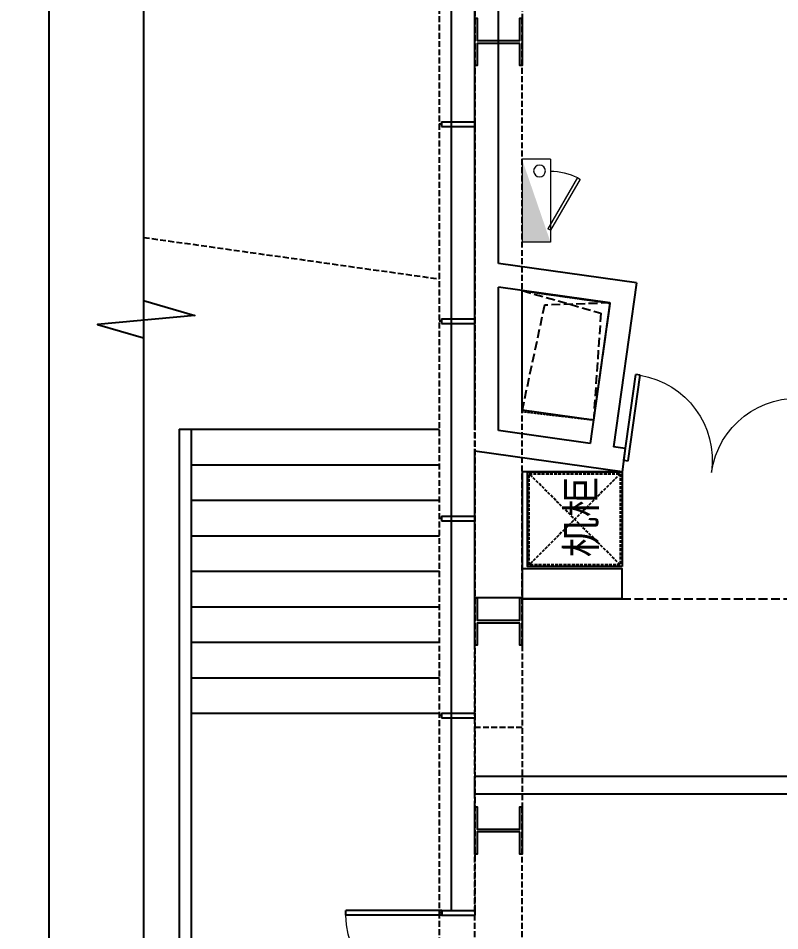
# Model space of a CAD drawing. Header units: millimetres. Extents: x 285006 to 3037698, y -2820855 to 192241.
# Drawn here: x 844896 to 851334, y -641528 to -633816 of the extents above; entities that cross this region are included whole.
import ezdxf
from ezdxf.enums import TextEntityAlignment as Align
from ezdxf.xclip import XClip

# ---------------------------------------------------------------- set-up
doc = ezdxf.new("R2010")
doc.units = ezdxf.units.MM
doc.header["$XCLIPFRAME"] = 2
for name, pattern in [('1#C-6F$0$CONTINOUS', [0]), ('1#C-6F$0$DASH', [0.35, 0.25, -0.1]), ('1#C-6F$0$DASHED2', [0.375, 0.25, -0.125]), ('DASH', [0.35, 0.25, -0.1])]:
    doc.linetypes.add(name, pattern=pattern)
for name, color, linetype in [('1#C-6F$0$0-XREF', 7, 'Continuous'), ('1#C-6F$0$A-WALL', 2, 'Continuous'), ('1#C-6F$0$S-W-BEAMLINE', 4, '1#C-6F$0$DASHED2'), ('4玻璃幕墙', 1, 'Continuous'), ('6铝型材', 8, 'Continuous'), ('___', 4, 'Continuous'), ('__附着_A10-J_KJ_2_B_28F_SEN22M3I_设计区$0$A_WALL_BRIK(砌块墙)', 190, 'Continuous'), ('BS-SHORT CABINET', 30, 'Continuous'), ('BS-STAIR', 30, 'Continuous'), ('COLUMN', 160, 'Continuous'), ('DOOR', 60, 'Continuous'), ('DS-NOTES', 8, 'Continuous'), ('FF-TEXT', 50, 'Continuous'), ('FF1-固定家具(落地、到顶)', 30, 'Continuous'), ('WALL', 255, 'Continuous'), ('WALL-地台', 8, 'Continuous'), ('铝型材断面', 8, 'Continuous')]:
    doc.layers.add(name, color=color, linetype=linetype)
for name, color, linetype, lineweight in [('1#C-6F$0$0XG-X', 1, 'Continuous', 18), ('1#C-6F$0$A-HOLE', 5, 'Continuous', 25), ('WALL-1C-6F-1$0$A-WALL-GLAZ', 142, 'Continuous', 18), ('板边洞口-1C-6F$0$A-HOLE', 5, 'Continuous', 25)]:
    doc.layers.add(name, color=color, linetype=linetype, lineweight=lineweight)
doc.styles.add('DIA', font='')
doc.styles.get('DIA').set_extended_font_data('SimSun')

# ---------------------------------------------------------------- blocks, each defined once
blk = doc.blocks.new('WALL-1C-6F-1$0$mullion_____')
at = {"layer": '6铝型材'}
for p, q in [((-36798.2, -1713.1), (-36798.2, -1433.1)), ((-36798.2, -1433.1), (-36758.2, -1433.1)), ((-36758.2, -1713.1), (-36758.2, -1433.1)), ((-36798.2, -1713.1), (-36758.2, -1713.1)), ((-36778.2, -1713.1), (-36778.2, -1733.1))]:
    blk.add_line(p, q, dxfattribs=at)
blk = doc.blocks.new('WALL-1C-6F-1')
at = {"layer": '4玻璃幕墙'}
blk.add_line((98374985.2, 18822922.6), (98374985.5, 18796565.6), dxfattribs=at)
at = {"layer": 'WALL-地台', "linetype": 'DASH', "ltscale": 200}
for p, q in [((98374885.2, 18823022.6), (98374885.4, 18796545.6)), ((98375185.2, 18822722.6), (98375185.5, 18796565.6)), ((98353235, 18804944.7), (98374885, 18801902)), ((98374885.5, 18796545.6), (98374885.2, 18768922.6))]:
    blk.add_line(p, q, dxfattribs=at)
at = {"layer": 'WALL-1C-6F-1$0$A-WALL-GLAZ', "lineweight": -3, "rotation": 269.9999995734953}
for p in [(98376618.3, 18764766), (98376618.3, 18763099.8), (98376618.3, 18761433.6), (98376618.3, 18759767.4)]:
    blk.add_blockref('WALL-1C-6F-1$0$mullion_____', p, dxfattribs=at)
at = {"layer": '铝型材断面', "ltscale": 0.5, "rotation": 269.9999995734953}
blk.add_blockref('WALL-1C-6F-1$0$mullion_____', (98376618.3, 18766432.3), dxfattribs=at)
blk = doc.blocks.new('1#C-6F$0$$DorLib2D$00000002')
for p, q in [((-0.5, 0), (-0.5, 0.4875)), ((-0.475, 0.4875), (-0.5, 0.4875)), ((-0.475, 0), (-0.475, 0.4875)), ((0.475, 0), (0.475, 0.4875)), ((0.475, 0.4875), (0.5, 0.4875)), ((0.5, 0), (0.5, 0.4875)), ((-0.5, 0), (-0.475, 0)), ((0.5, 0), (0.475, 0))]:
    blk.add_line(p, q)
at = {"lineweight": 13}
for centre, start, end in [((-0.4875, 0), 0, 88.5307), ((0.4875, 0), 91.4693, 180)]:
    blk.add_arc(centre, 0.4875, start, end, dxfattribs=at)
blk = doc.blocks.new('1#C-6F$0$单出口带卷盘消火栓')
at = {"layer": '1#C-6F$0$0XG-X'}
for p, q in [((368866.2, -61966.5), (368866.2, -61726.5)), ((368866.2, -61726.5), (369566.2, -61726.5)), ((369566.2, -61966.5), (369566.2, -61726.5)), ((368866.2, -61966.5), (368966.2, -61966.5)), ((368966.2, -61966.5), (369466.2, -61966.5)), ((369021.3, -62194.5), (369453.7, -61944.8)), ((369033.2, -62216.5), (369466.2, -61966.5)), ((369466.2, -61966.5), (369453.7, -61944.8)), ((369466.2, -61966.5), (369566.2, -61966.5)), ((369021.3, -62194.5), (369033.8, -62216.2))]:
    blk.add_line(p, q, dxfattribs=at)
blk.add_circle((368964.5, -61874.2), 50, dxfattribs=at)
blk.add_arc((369466.2, -61966.5), 500, 180, 207.13402, dxfattribs=at)
blk.add_solid([(368866.2, -61726.5), (369566.2, -61966.5), (369566.2, -61726.5)], dxfattribs=at)
blk = doc.blocks.new('1#C-6F$0$A$C13D20D7F')
at = {"layer": '1#C-6F$0$S-W-BEAMLINE', "color": 6, "linetype": '1#C-6F$0$CONTINOUS'}
blk.add_lwpolyline([(380, 200), (20, 200), (20, 12.5), (0, 12.5), (0, 412.5), (20, 412.5), (20, 225), (380, 225), (380, 412.5), (400, 412.5), (400, 12.5), (380, 12.5)], close=True, dxfattribs=at)
blk = doc.blocks.new('dfgdergherhre')
at = {"layer": 'WALL-地台', "linetype": 'DASH', "ltscale": 200}
for p, q in [((3268729.1, 4610495, 0), (3268729.1, 4609128.9, 0)), ((3268329.1, 4603830.1, 0), (3268329.2, 4609128.9, 0)), ((3268729.1, 4603830.1, 0), (3268729.2, 4609128.9, 0)), ((3268729, 4603134.6, 0), (3268329, 4603134.6, 0)), ((3268329, 4597162.3, 0), (3268329.1, 4602464.1, 0)), ((3268729, 4597162.3, 0), (3268729.1, 4602464.1, 0))]:
    blk.add_line(p, q, dxfattribs=at)
at = {"layer": 'WALL-地台', "linetype": 'DASH', "ltscale": 200, "elevation": 0}
for points in [[(3268329.1, 4602464.1), (3268329.1, 4603830.1)], [(3268729.1, 4603830.1), (3268729.1, 4602464.1)]]:
    blk.add_lwpolyline(points, dxfattribs=at)
at = {"layer": '1#C-6F$0$0-XREF', "ltscale": 1.5, "rotation": 359.999308722076}
for p in [(3268329.2, 4608716.4, 0), (3268329.1, 4603817.6, 0), (3268329.1, 4602051.6, 0)]:
    blk.add_blockref('1#C-6F$0$A$C13D20D7F', p, dxfattribs=at)
blk = doc.blocks.new('DFHRTHRTH')
at = {"layer": 'COLUMN', "linetype": 'Continuous'}
for p, q in [((3268329.1, 4605671.5, 0), (3268329.1, 4612336.3, 0)), ((3268529.1, 4607057.1, 0), (3268529.1, 4610490.5, 0)), ((3269698, 4606892.8, 0), (3268529.1, 4607057.1, 0)), ((3268529.1, 4605643.4, 0), (3268529.1, 4606855.2, 0)), ((3269472.1, 4606722.6, 0), (3268529.1, 4606855.2, 0)), ((3269698, 4606892.8, 0), (3269503.1, 4605506.5, 0)), ((3269472.1, 4606722.6, 0), (3269305.1, 4605534.3, 0)), ((3269305.1, 4605534.3, 0), (3268529.1, 4605643.4, 0)), ((3269602.2, 4605492.5, 0), (3269503.1, 4605506.5, 0)), ((3269574.3, 4605294.5, 0), (3268329.1, 4605469.5, 0)), ((3269602.2, 4605492.5, 0), (3269574.3, 4605294.5, 0))]:
    blk.add_line(p, q, dxfattribs=at)
blk = doc.blocks.new('*U537')
at = {"layer": 'FF1-固定家具(落地、到顶)', "color": 55, "linetype": 'DASH', "ltscale": 100}
for p, q in [((15.39648, 784.60352), (784.60352, 15.39648)), ((15.39648, 15.39648), (784.60352, 784.60352)), ((800, 0), (800, 800))]:
    blk.add_line(p, q, dxfattribs=at)
at = {"layer": 'FF1-固定家具(落地、到顶)'}
blk.add_lwpolyline([(0, 800), (800, 800), (800, 0), (0, 0)], close=True, dxfattribs=at)
at = {"layer": 'FF1-固定家具(落地、到顶)', "color": 55, "linetype": 'DASH', "ltscale": 100}
blk.add_lwpolyline([(15.39648, 784.60352), (784.60352, 784.60352), (784.60352, 15.39648), (15.39648, 15.39648)], close=True, dxfattribs=at)
blk = doc.blocks.new('WALL-1C-6F-1$0$WALL-1C-6F-1$0$$DorLib2D$00000002')
for p, q in [((-0.5, 0), (-0.5, 0.4875)), ((-0.475, 0.4875), (-0.5, 0.4875)), ((-0.475, 0), (-0.475, 0.4875)), ((0.475, 0), (0.475, 0.4875)), ((0.475, 0.4875), (0.5, 0.4875)), ((0.5, 0), (0.5, 0.4875)), ((-0.5, 0), (-0.475, 0)), ((0.5, 0), (0.475, 0))]:
    blk.add_line(p, q)
at = {"lineweight": 13}
for centre, start, end in [((-0.4875, 0), 0, 88.5307), ((0.4875, 0), 91.4693, 180)]:
    blk.add_arc(centre, 0.4875, start, end, dxfattribs=at)
blk = doc.blocks.new('DFHRTHRTJYTJYT')
at = {"layer": 'FF-TEXT', "color": 50, "style": 'DIA'}
blk.add_text('机柜', height=250, rotation=89.91517, dxfattribs=at).set_placement((923426.1, -638030.8), align=Align.MIDDLE_CENTER)

msp = doc.modelspace()

# ---------------------------------------------------------------- linework, layer by layer
at = {"elevation": 0}
msp.add_lwpolyline([(845956.1, -624172.5), (845956.1, -636201.2), (846388.1, -636328.8), (845566.8, -636403.7), (845956.1, -636516.1), (845956.1, -647092.8)], dxfattribs=at)
at = {"layer": '1#C-6F$0$A-HOLE', "linetype": '1#C-6F$0$DASH', "elevation": 0}
msp.add_lwpolyline([(849155.7, -636117.5), (849898.7, -636221.9), (849759.5, -637212.2), (849155.7, -637141.4)], close=True, dxfattribs=at)
at = {"layer": 'BS-SHORT CABINET', "elevation": 0}
msp.add_lwpolyline([(849155.7, -638722.6), (850000.9, -638722.6), (850000.9, -638470.1), (849155.7, -638470.1)], close=True, dxfattribs=at)
msp.add_lwpolyline([(850000.9, -638722.6), (849155.7, -638722.6)], dxfattribs=at)
at = {"layer": 'BS-STAIR'}
for p, q in [((846257.1, -637289.3, 0), (848457.4, -637289.3, 0)), ((846257.1, -637289.3, 0), (846257.5, -644687.9, 0)), ((846357.1, -637289.3, 0), (846357.5, -644587.9, 0)), ((846357.2, -637589.3, 0), (848457.4, -637589.3, 0)), ((846357.2, -637889.3, 0), (848457.4, -637889.3, 0)), ((846357.2, -638189.3, 0), (848457.4, -638189.3, 0)), ((846357.2, -638489.3, 0), (848457.4, -638489.3, 0)), ((846357.2, -638789.3, 0), (848457.4, -638789.3, 0)), ((846357.2, -639089.3, 0), (848457.4, -639089.3, 0)), ((846357.2, -639389.3, 0), (848457.4, -639389.3, 0)), ((846357.3, -639689.3, 0), (848457.4, -639689.3, 0))]:
    msp.add_line(p, q, dxfattribs=at)
at = {"layer": 'BS-STAIR', "elevation": 0}
msp.add_lwpolyline([(847410.4, -639887.2, 0, 0, 0), (847410.4, -637739.3, 120, 0, 0), (847410.4, -637289.3, 0, 0, 0)], format="xyseb", dxfattribs=at)
at = {"layer": 'Defpoints', "elevation": 0}
msp.add_lwpolyline([(845156.1, -613574.9), (865505.7, -613574.9), (865505.7, -671254), (845156.1, -671254)], close=True, dxfattribs=at)
at = {"layer": 'DS-NOTES', "linetype": 'DASH', "ltscale": 300, "elevation": 0}
for points in [[(849157.7, -636117.8), (849821.9, -636307.3), (849759.5, -637212.2)], [(849898.7, -636221.9), (849345.2, -636240.3), (849155.7, -637127.3)], [(850000.9, -638722.4), (851486.3, -638722.6)]]:
    msp.add_lwpolyline(points, dxfattribs=at)
at = {"layer": 'WALL', "elevation": 0}
msp.add_lwpolyline([(850000.9, -637650.1), (849155.7, -637650.1), (849155.7, -638714.4), (848755.7, -638714.4), (848756.1, -637475.1)], dxfattribs=at)
msp.add_lwpolyline([(859805.8, -640372.6), (848755.8, -640372.6), (848755.8, -640222.6), (859805.8, -640222.6)], close=True, dxfattribs=at)
at = {"layer": '板边洞口-1C-6F$0$A-HOLE', "elevation": 0}
msp.add_lwpolyline([(849155.7, -636117.5), (849898.7, -636221.9), (849759.5, -637212.2), (849155.7, -637127.3)], close=True, dxfattribs=at)

# ---------------------------------------------------------------- block references
at = {"rotation": 180}
msp.add_blockref('*U537', (850000.9, -637650.1, 0), dxfattribs=at)
at = {"layer": '1#C-6F$0$0-XREF', "ltscale": 1.5}
ref = msp.add_blockref('WALL-1C-6F-1', (-97526656.2, -19436734.2, 0), dxfattribs=dict(at, rotation=359.999308722076))
XClip(ref).set_block_clipping_path([(98372385.8231538981, 18767467.007476639), (98391135.4026873261, 18767467.2336917371), (98391134.7242774069, 18823696.4636914618), (98372385.144743979, 18823696.2374763638)])
at = {"layer": '1#C-6F$0$0XG-X', "xscale": -1, "rotation": 89.99930872168804}
msp.add_blockref('1#C-6F$0$单出口带卷盘消火栓', (787433.7, -266140.7, 0), dxfattribs=at)
at = {"layer": '1#C-6F$0$A-WALL'}
msp.add_blockref('DFHRTHRTH', (-2419573.4, -5242944.6), dxfattribs=at)
at = {"layer": '___'}
msp.add_blockref('DFHRTHRTJYTJYT', (-73772.5, 0), dxfattribs=at)
at = {"layer": '__附着_A10-J_KJ_2_B_28F_SEN22M3I_设计区$0$A_WALL_BRIK(砌块墙)'}
msp.add_blockref('dfgdergherhre', (-2419573.4, -5242944.6), dxfattribs=at)
at = {"layer": 'DOOR', "extrusion": (-5.84819e-16, -4.16084e-15, -1), "xscale": 1500, "yscale": 1500, "zscale": -499.9999999999999, "rotation": 8.000690783346736}
msp.add_blockref('1#C-6F$0$$DorLib2D$00000002', (-850757.6, -637655.4, 0), dxfattribs=at)
at = {"layer": 'DOOR', "xscale": -1666.215496700493, "yscale": 1666.215496700494, "zscale": 555.4051655668299, "rotation": 90.00000042756031}
msp.add_blockref('WALL-1C-6F-1$0$WALL-1C-6F-1$0$$DorLib2D$00000002', (848477.8, -642188.6, 0), dxfattribs=at)

# ---------------------------------------------------------------- texts
at = {"layer": 'FF-TEXT', "color": 50, "style": 'DIA'}
msp.add_text('机柜', height=250, rotation=89.91517, dxfattribs=at).set_placement((849653.6, -638030.8), align=Align.MIDDLE_CENTER)

doc.saveas('drawing.dxf')
